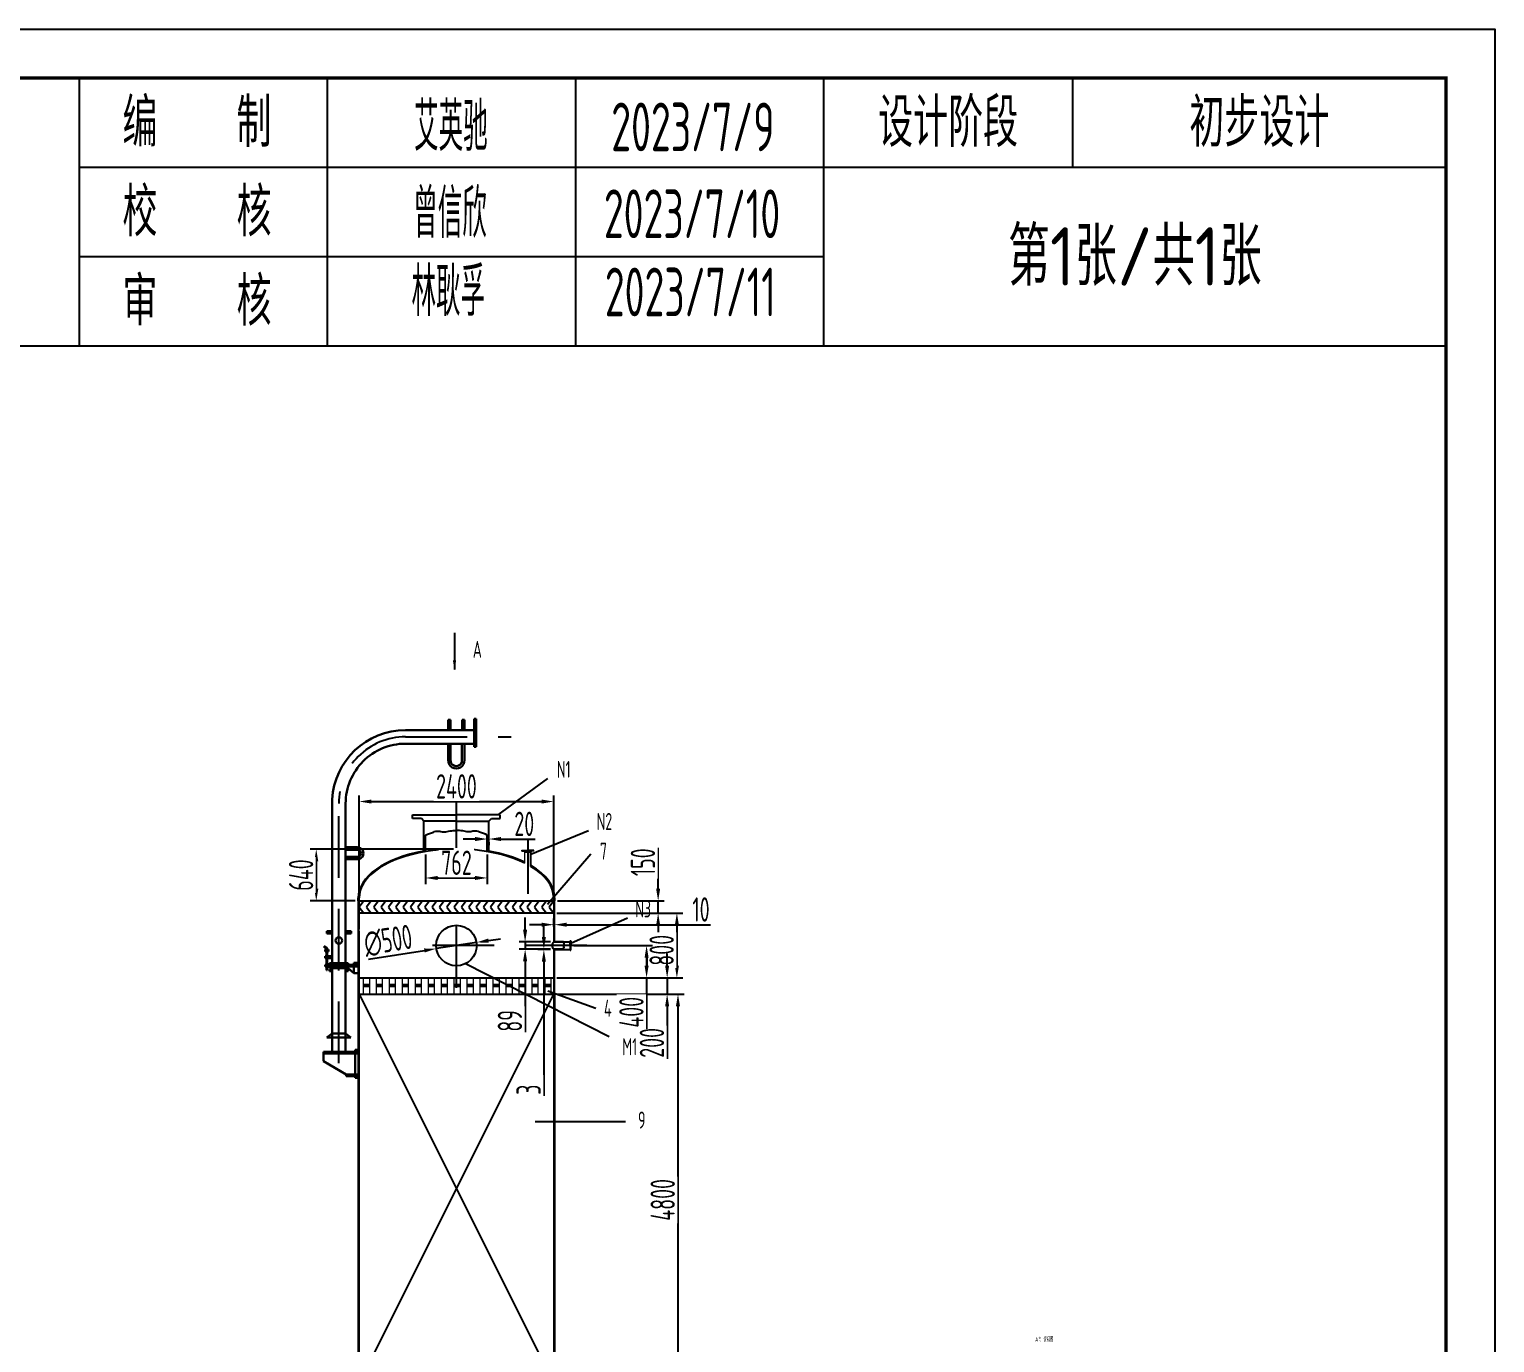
# Model space of a CAD drawing. Header units: millimetres. Extents: x 2438 to 3279, y 1353 to 1947.
# Drawn here: x 2977.3 to 3278.5, y 1676.8 to 1946.8 of the extents above; entities that cross this region are included whole.
import ezdxf

# ---------------------------------------------------------------- set-up
doc = ezdxf.new("R2010")
doc.units = ezdxf.units.MM
doc.linetypes.add('DASHED', pattern=[19.05, 12.7, -6.35])
for name, color, linetype, lineweight in [('02-粗实线', 7, 'Continuous', 18), ('09-文本', 7, 'Continuous', 25), ('1轮廓实线层', 7, 'Continuous', 30), ('5-细实线', 7, 'Continuous', 25), ('中心线', 1, 'DASHED', 25)]:
    doc.layers.add(name, color=color, linetype=linetype, lineweight=lineweight)
for name, color, linetype in [('DLI', 5, 'Continuous'), ('INSTRUCTION', 6, 'Continuous'), ('图框内', 7, 'Continuous'), ('图框外', 7, 'Continuous'), ('文字', 7, 'Continuous')]:
    doc.layers.add(name, color=color, linetype=linetype)
doc.styles.add('5-gbcbig', font='gbenor.shx', dxfattribs={"width": 0.7, "height": 5, "bigfont": 'gbcbig.shx'})
doc.styles.add('7-gbcbig', font='gbenor.shx', dxfattribs={"width": 0.7, "height": 7, "bigfont": 'gbcbig.shx'})
doc.styles.add('HGCAD', font='gbenor.shx', dxfattribs={"width": 0.75, "bigfont": 'gbcbig.shx'})
doc.styles.add('VAc', font='gbenor.shx', dxfattribs={"bigfont": 'gbcbig.shx'})
doc.dimstyles.new('1：60', dxfattribs={"dimtxt": 5, "dimasz": 2.5, "dimexe": 1.25, "dimexo": 0.625, "dimtad": 1, "dimdec": 0, "dimlfac": 60, "dimtxsty": '5-gbcbig', "dimcen": 2.5, "dimclrd": 256, "dimclre": 256, "dimclrt": 256, "dimadec": 0, "dimazin": 0, "dimtfac": 1, "dimtdec": 0, "dimtmove": 0, "dimatfit": 3, "dimfxl": 0, "dimlwd": -1, "dimlwe": -1, "dimarcsym": 0})

# ---------------------------------------------------------------- blocks, each defined once
blk = doc.blocks.new('*D83')
at = {"layer": 'Defpoints', "color": 0, "transparency": 16777216}
for p in [(3071.42, 1780.37), (3071.75, 1780.37), (3071.75, 1780.36)]:
    blk.add_point(p, dxfattribs=at)
at = {"layer": 'DLI', "transparency": 16777216}
for p, q in [((3068.92, 1780.36), (3066.42, 1780.36)), ((3071.42, 1780.36), (3071.75, 1780.36)), ((3071.42, 1779.75), (3071.42, 1779.11)), ((3071.75, 1779.75), (3071.75, 1779.11)), ((3074.25, 1780.36), (3081.28, 1780.36))]:
    blk.add_line(p, q, dxfattribs=at)
for points in [[(3068.92, 1780.78), (3068.92, 1779.94), (3071.42, 1780.36)], [(3074.25, 1780.78), (3074.25, 1779.94), (3071.75, 1780.36)]]:
    blk.add_solid(points, dxfattribs=at)
at = {"layer": 'DLI', "transparency": 16777216, "insert": (3079.02, 1783.48), "char_height": 5, "attachment_point": 5, "style": '5-gbcbig', "bg_fill": 3, "box_fill_scale": 1.1, "bg_fill_color": 256, "bg_fill_true_color": 13158600, "bg_fill_transparency": 0}
blk.add_mtext('20', dxfattribs=at)
blk = doc.blocks.new('*D84')
at = {"layer": 'Defpoints', "color": 0, "transparency": 16777216}
for p in [(3058.72, 1777.78), (3071.42, 1777.78), (3071.42, 1772.36)]:
    blk.add_point(p, dxfattribs=at)
at = {"layer": 'DLI', "transparency": 16777216}
for p, q in [((3058.72, 1777.15), (3058.72, 1771.11)), ((3071.42, 1777.15), (3071.42, 1771.11)), ((3061.22, 1772.36), (3068.92, 1772.36))]:
    blk.add_line(p, q, dxfattribs=at)
for points in [[(3061.22, 1772.78), (3061.22, 1771.94), (3058.72, 1772.36)], [(3068.92, 1772.78), (3068.92, 1771.94), (3071.42, 1772.36)]]:
    blk.add_solid(points, dxfattribs=at)
at = {"layer": 'DLI', "transparency": 16777216, "insert": (3065.07, 1775.49), "char_height": 5, "attachment_point": 5, "style": '5-gbcbig', "bg_fill": 3, "box_fill_scale": 1.1, "bg_fill_color": 256, "bg_fill_true_color": 13158600, "bg_fill_transparency": 0}
blk.add_mtext('762', dxfattribs=at)
blk = doc.blocks.new('*D85')
at = {"layer": 'Defpoints', "color": 0, "transparency": 16777216}
for p in [(3085.23, 1767.63), (3085.23, 1765.13), (3106.54, 1765.13)]:
    blk.add_point(p, dxfattribs=at)
at = {"layer": 'DLI', "transparency": 16777216}
for p, q in [((3106.54, 1770.13), (3106.54, 1778.55)), ((3085.86, 1767.63), (3107.79, 1767.63)), ((3106.54, 1765.13), (3106.54, 1767.63)), ((3085.86, 1765.13), (3107.79, 1765.13)), ((3106.54, 1762.63), (3106.54, 1760.13))]:
    blk.add_line(p, q, dxfattribs=at)
for points in [[(3106.12, 1770.13), (3106.95, 1770.13), (3106.54, 1767.63)], [(3106.12, 1762.63), (3106.95, 1762.63), (3106.54, 1765.13)]]:
    blk.add_solid(points, dxfattribs=at)
at = {"layer": 'DLI', "transparency": 16777216, "insert": (3103.41, 1775.59), "char_height": 5, "attachment_point": 5, "rotation": 90, "style": '5-gbcbig', "bg_fill": 3, "box_fill_scale": 1.1, "bg_fill_color": 256, "bg_fill_true_color": 13158600, "bg_fill_transparency": 0}
blk.add_mtext('150', dxfattribs=at)
blk = doc.blocks.new('*D86')
at = {"layer": 'Defpoints', "color": 0, "transparency": 16777216}
for p in [(3083.04, 1757.67), (3085.07, 1757.72), (3085.07, 1757.67)]:
    blk.add_point(p, dxfattribs=at)
at = {"layer": 'DLI', "transparency": 16777216}
for p, q in [((3083.04, 1760.22), (3083.04, 1762.72)), ((3084.44, 1757.72), (3081.79, 1757.72)), ((3084.44, 1757.67), (3081.79, 1757.67)), ((3083.04, 1757.72), (3083.04, 1757.67)), ((3083.04, 1755.17), (3083.04, 1727.56))]:
    blk.add_line(p, q, dxfattribs=at)
for points in [[(3082.63, 1760.22), (3083.46, 1760.22), (3083.04, 1757.72)], [(3082.63, 1755.17), (3083.46, 1755.17), (3083.04, 1757.67)]]:
    blk.add_solid(points, dxfattribs=at)
at = {"layer": 'DLI', "transparency": 16777216, "insert": (3079.92, 1728.83), "char_height": 5, "attachment_point": 5, "rotation": 90, "style": '5-gbcbig', "bg_fill": 3, "box_fill_scale": 1.1, "bg_fill_color": 256, "bg_fill_true_color": 13158600, "bg_fill_transparency": 0}
blk.add_mtext('3', dxfattribs=at)
blk = doc.blocks.new('*D87')
at = {"layer": 'Defpoints', "color": 0, "transparency": 16777216}
for p in [(3079.19, 1757.72), (3085.07, 1759.2), (3085.07, 1757.72)]:
    blk.add_point(p, dxfattribs=at)
at = {"layer": 'DLI', "transparency": 16777216}
for p, q in [((3079.19, 1761.7), (3079.19, 1764.2)), ((3084.44, 1759.2), (3077.94, 1759.2)), ((3084.44, 1757.72), (3077.94, 1757.72)), ((3079.19, 1759.2), (3079.19, 1757.72)), ((3079.19, 1755.22), (3079.19, 1740.65))]:
    blk.add_line(p, q, dxfattribs=at)
for points in [[(3078.77, 1761.7), (3079.61, 1761.7), (3079.19, 1759.2)], [(3078.77, 1755.22), (3079.61, 1755.22), (3079.19, 1757.72)]]:
    blk.add_solid(points, dxfattribs=at)
at = {"layer": 'DLI', "transparency": 16777216, "insert": (3076.07, 1742.98), "char_height": 5, "attachment_point": 5, "rotation": 90, "style": '5-gbcbig', "bg_fill": 3, "box_fill_scale": 1.1, "bg_fill_color": 256, "bg_fill_true_color": 13158600, "bg_fill_transparency": 0}
blk.add_mtext('89', dxfattribs=at)
blk = doc.blocks.new('*D88')
at = {"layer": 'Defpoints', "color": 0, "transparency": 16777216}
for p in [(3085.07, 1788.07), (3045.07, 1767.63), (3085.07, 1767.63)]:
    blk.add_point(p, dxfattribs=at)
at = {"layer": 'DLI', "transparency": 16777216}
for p, q in [((3045.07, 1768.25), (3045.07, 1789.32)), ((3047.57, 1788.07), (3082.57, 1788.07)), ((3085.07, 1768.25), (3085.07, 1789.32))]:
    blk.add_line(p, q, dxfattribs=at)
for points in [[(3047.57, 1788.48), (3047.57, 1787.65), (3045.07, 1788.07)], [(3082.57, 1788.48), (3082.57, 1787.65), (3085.07, 1788.07)]]:
    blk.add_solid(points, dxfattribs=at)
at = {"layer": 'DLI', "transparency": 16777216, "insert": (3065.07, 1791.19), "char_height": 5, "attachment_point": 5, "style": '5-gbcbig', "bg_fill": 3, "box_fill_scale": 1.1, "bg_fill_color": 256, "bg_fill_true_color": 13158600, "bg_fill_transparency": 0}
blk.add_mtext('2400', dxfattribs=at)
blk = doc.blocks.new('*D89')
at = {"layer": 'Defpoints', "color": 0, "transparency": 16777216}
for p in [(3085.23, 1762.75), (3085.07, 1761.75), (3085.23, 1761.75)]:
    blk.add_point(p, dxfattribs=at)
at = {"layer": 'DLI', "transparency": 16777216}
for p, q in [((3082.57, 1762.75), (3080.07, 1762.75)), ((3085.07, 1762.37), (3085.07, 1764)), ((3085.07, 1762.75), (3085.23, 1762.75)), ((3085.23, 1762.37), (3085.23, 1764)), ((3087.73, 1762.75), (3117.29, 1762.75))]:
    blk.add_line(p, q, dxfattribs=at)
for points in [[(3082.57, 1763.17), (3082.57, 1762.34), (3085.07, 1762.75)], [(3087.73, 1763.17), (3087.73, 1762.34), (3085.23, 1762.75)]]:
    blk.add_solid(points, dxfattribs=at)
at = {"layer": 'DLI', "transparency": 16777216, "insert": (3115.35, 1765.88), "char_height": 5, "attachment_point": 5, "style": '5-gbcbig', "bg_fill": 3, "box_fill_scale": 1.1, "bg_fill_color": 256, "bg_fill_true_color": 13158600, "bg_fill_transparency": 0}
blk.add_mtext('10', dxfattribs=at)
blk = doc.blocks.new('*D90')
at = {"layer": 'Defpoints', "color": 0, "transparency": 16777216}
for p in [(3065.07, 1778.29), (3036.25, 1767.63), (3044.9, 1767.63)]:
    blk.add_point(p, dxfattribs=at)
at = {"layer": 'DLI', "transparency": 16777216}
for p, q in [((3064.44, 1778.29), (3035, 1778.29)), ((3036.25, 1775.79), (3036.25, 1770.13)), ((3044.27, 1767.63), (3035, 1767.63))]:
    blk.add_line(p, q, dxfattribs=at)
for points in [[(3035.84, 1775.79), (3036.67, 1775.79), (3036.25, 1778.29)], [(3035.84, 1770.13), (3036.67, 1770.13), (3036.25, 1767.63)]]:
    blk.add_solid(points, dxfattribs=at)
at = {"layer": 'DLI', "transparency": 16777216, "insert": (3033.13, 1772.96), "char_height": 5, "attachment_point": 5, "rotation": 90, "style": '5-gbcbig', "bg_fill": 3, "box_fill_scale": 1.1, "bg_fill_color": 256, "bg_fill_true_color": 13158600, "bg_fill_transparency": 0}
blk.add_mtext('640', dxfattribs=at)
blk = doc.blocks.new('*D91')
at = {"layer": 'Defpoints', "color": 0, "transparency": 16777216}
for p in [(3085.07, 1765.13), (3085.07, 1751.8), (3110.39, 1751.8)]:
    blk.add_point(p, dxfattribs=at)
at = {"layer": 'DLI', "transparency": 16777216}
for p, q in [((3085.69, 1765.13), (3111.64, 1765.13)), ((3110.39, 1762.63), (3110.39, 1754.3)), ((3085.69, 1751.8), (3111.64, 1751.8))]:
    blk.add_line(p, q, dxfattribs=at)
for points in [[(3109.97, 1762.63), (3110.81, 1762.63), (3110.39, 1765.13)], [(3109.97, 1754.3), (3110.81, 1754.3), (3110.39, 1751.8)]]:
    blk.add_solid(points, dxfattribs=at)
at = {"layer": 'DLI', "transparency": 16777216, "insert": (3107.26, 1757.49), "char_height": 5, "attachment_point": 5, "rotation": 90, "style": '5-gbcbig', "bg_fill": 3, "box_fill_scale": 1.1, "bg_fill_color": 256, "bg_fill_true_color": 13158600, "bg_fill_transparency": 0}
blk.add_mtext('800', dxfattribs=at)
blk = doc.blocks.new('*D92')
at = {"layer": 'Defpoints', "color": 0, "transparency": 16777216}
for p in [(3085.07, 1751.8), (3085.07, 1748.46), (3108.39, 1748.46)]:
    blk.add_point(p, dxfattribs=at)
at = {"layer": 'DLI', "transparency": 16777216}
for p, q in [((3108.39, 1754.3), (3108.39, 1756.8)), ((3085.69, 1751.8), (3109.64, 1751.8)), ((3108.39, 1751.8), (3108.39, 1748.46)), ((3085.69, 1748.46), (3109.64, 1748.46)), ((3108.39, 1745.96), (3108.39, 1735.17))]:
    blk.add_line(p, q, dxfattribs=at)
for points in [[(3107.97, 1754.3), (3108.8, 1754.3), (3108.39, 1751.8)], [(3107.97, 1745.96), (3108.8, 1745.96), (3108.39, 1748.46)]]:
    blk.add_solid(points, dxfattribs=at)
at = {"layer": 'DLI', "transparency": 16777216, "insert": (3105.26, 1738.46), "char_height": 5, "attachment_point": 5, "rotation": 90, "style": '5-gbcbig', "bg_fill": 3, "box_fill_scale": 1.1, "bg_fill_color": 256, "bg_fill_true_color": 13158600, "bg_fill_transparency": 0}
blk.add_mtext('200', dxfattribs=at)
blk = doc.blocks.new('*D93')
at = {"layer": 'Defpoints', "color": 0, "transparency": 16777216}
for p in [(3085.07, 1748.46), (3085.07, 1668.46), (3110.61, 1668.46)]:
    blk.add_point(p, dxfattribs=at)
at = {"layer": 'DLI', "transparency": 16777216}
for p, q in [((3085.69, 1748.46), (3111.86, 1748.46)), ((3110.61, 1745.96), (3110.61, 1670.96)), ((3085.69, 1668.46), (3111.86, 1668.46))]:
    blk.add_line(p, q, dxfattribs=at)
for points in [[(3110.19, 1745.96), (3111.03, 1745.96), (3110.61, 1748.46)], [(3110.19, 1670.96), (3111.03, 1670.96), (3110.61, 1668.46)]]:
    blk.add_solid(points, dxfattribs=at)
at = {"layer": 'DLI', "transparency": 16777216, "insert": (3107.48, 1706.18), "char_height": 5, "attachment_point": 5, "rotation": 90, "style": '5-gbcbig', "bg_fill": 3, "box_fill_scale": 1.1, "bg_fill_color": 256, "bg_fill_true_color": 13158600, "bg_fill_transparency": 0}
blk.add_mtext('4800', dxfattribs=at)
blk = doc.blocks.new('*D106')
at = {"layer": 'Defpoints', "color": 0, "transparency": 16777216}
for p in [(3088.57, 1758.46), (3085.07, 1751.8), (3104.16, 1751.8)]:
    blk.add_point(p, dxfattribs=at)
at = {"layer": 'DLI', "transparency": 16777216}
for p, q in [((3089.19, 1758.46), (3105.41, 1758.46)), ((3104.16, 1755.96), (3104.16, 1754.3)), ((3085.69, 1751.8), (3105.41, 1751.8)), ((3104.16, 1751.8), (3104.16, 1741.35))]:
    blk.add_line(p, q, dxfattribs=at)
for points in [[(3103.75, 1755.96), (3104.58, 1755.96), (3104.16, 1758.46)], [(3103.75, 1754.3), (3104.58, 1754.3), (3104.16, 1751.8)]]:
    blk.add_solid(points, dxfattribs=at)
at = {"layer": 'DLI', "transparency": 16777216, "insert": (3101.04, 1744.75), "char_height": 5, "attachment_point": 5, "rotation": 90, "style": '5-gbcbig', "bg_fill": 3, "box_fill_scale": 1.1, "bg_fill_color": 256, "bg_fill_true_color": 13158600, "bg_fill_transparency": 0}
blk.add_mtext('400', dxfattribs=at)
blk = doc.blocks.new('*D109')
at = {"layer": 'Defpoints', "color": 0, "transparency": 16777216}
for p in [(3060.95, 1757.83), (3069.18, 1759.1)]:
    blk.add_point(p, dxfattribs=at)
at = {"layer": 'DLI', "transparency": 16777216}
for p, q in [((3071.65, 1759.48), (3074.12, 1759.86)), ((3046.99, 1755.67), (3058.48, 1757.45)), ((3069.18, 1759.1), (3060.95, 1757.83))]:
    blk.add_line(p, q, dxfattribs=at)
for points in [[(3071.59, 1759.89), (3071.72, 1759.07), (3069.18, 1759.1)], [(3058.41, 1757.86), (3058.54, 1757.03), (3060.95, 1757.83)]]:
    blk.add_solid(points, dxfattribs=at)
at = {"layer": 'DLI', "transparency": 16777216, "insert": (3051.02, 1759.46), "char_height": 5, "attachment_point": 5, "rotation": 8.7708, "style": '5-gbcbig', "bg_fill": 3, "box_fill_scale": 1.1, "bg_fill_color": 256, "bg_fill_true_color": 13158600, "bg_fill_transparency": 0}
blk.add_mtext('∅500', dxfattribs=at)

msp = doc.modelspace()

# ---------------------------------------------------------------- linework, layer by layer
for p, q in [((3056.041, 1784.557), (3056.041, 1785.303)), ((3056.041, 1785.303), (3065.065, 1785.303)), ((3057.882, 1784.557), (3056.041, 1784.557)), ((3058.382, 1784.057), (3057.882, 1784.557)), ((3058.382, 1777.72), (3058.382, 1784.057)), ((3058.715, 1784.057), (3058.382, 1784.057)), ((3065.065, 1784.057), (3058.715, 1784.057)), ((3074.089, 1785.303), (3065.065, 1785.303)), ((3065.065, 1784.057), (3071.415, 1784.057)), ((3071.415, 1784.057), (3071.749, 1784.057)), ((3071.749, 1784.057), (3072.249, 1784.557)), ((3071.749, 1777.72), (3071.749, 1784.057)), ((3072.249, 1784.557), (3074.089, 1784.557)), ((3074.089, 1784.557), (3074.089, 1785.303)), ((3058.715, 1777.777), (3058.715, 1781.167)), ((3071.415, 1777.777), (3071.415, 1781.167)), ((3071.749, 1777.72), (3071.749, 1781.053)), ((3080.391, 1774.72), (3080.391, 1778.053)), ((3044.899, 1767.628), (3044.899, 1768.295)), ((3045.065, 1767.628), (3044.899, 1767.628)), ((3044.899, 1767.628), (3044.899, 1765.128)), ((3045.052, 1663.463), (3045.065, 1767.628)), ((3045.065, 1767.628), (3045.065, 1768.295)), ((3045.065, 1767.628), (3085.065, 1767.628)), ((3046.065, 1767.628), (3045.103, 1766.378)), ((3045.103, 1766.378), (3046.065, 1765.128)), ((3047.565, 1767.628), (3046.603, 1766.378)), ((3046.603, 1766.378), (3047.565, 1765.128)), ((3049.065, 1767.628), (3048.103, 1766.378)), ((3048.103, 1766.378), (3049.065, 1765.128)), ((3050.565, 1767.628), (3049.603, 1766.378)), ((3049.603, 1766.378), (3050.565, 1765.128)), ((3052.065, 1767.628), (3051.103, 1766.378)), ((3051.103, 1766.378), (3052.065, 1765.128)), ((3053.565, 1767.628), (3052.603, 1766.378)), ((3052.603, 1766.378), (3053.565, 1765.128)), ((3055.065, 1767.628), (3054.103, 1766.378)), ((3054.103, 1766.378), (3055.065, 1765.128)), ((3056.565, 1767.628), (3055.603, 1766.378)), ((3056.565, 1767.628), (3055.603, 1766.378)), ((3055.603, 1766.378), (3056.565, 1765.128)), ((3055.603, 1766.378), (3056.565, 1765.128)), ((3058.065, 1767.628), (3057.103, 1766.378)), ((3057.103, 1766.378), (3058.065, 1765.128)), ((3059.565, 1767.628), (3058.603, 1766.378)), ((3058.603, 1766.378), (3059.565, 1765.128)), ((3061.065, 1767.628), (3060.103, 1766.378)), ((3060.103, 1766.378), (3061.065, 1765.128)), ((3062.565, 1767.628), (3061.603, 1766.378)), ((3061.603, 1766.378), (3062.565, 1765.128)), ((3064.065, 1767.628), (3063.103, 1766.378)), ((3063.103, 1766.378), (3064.065, 1765.128)), ((3065.565, 1767.628), (3064.603, 1766.378)), ((3064.603, 1766.378), (3065.565, 1765.128)), ((3067.065, 1767.628), (3066.103, 1766.378)), ((3066.103, 1766.378), (3067.065, 1765.128)), ((3068.565, 1767.628), (3067.603, 1766.378)), ((3067.603, 1766.378), (3068.565, 1765.128)), ((3070.065, 1767.628), (3069.103, 1766.378)), ((3069.103, 1766.378), (3070.065, 1765.128)), ((3071.565, 1767.628), (3070.603, 1766.378)), ((3070.603, 1766.378), (3071.565, 1765.128)), ((3073.065, 1767.628), (3072.103, 1766.378)), ((3072.103, 1766.378), (3073.065, 1765.128)), ((3074.565, 1767.628), (3073.603, 1766.378)), ((3073.603, 1766.378), (3074.565, 1765.128)), ((3076.065, 1767.628), (3075.103, 1766.378)), ((3075.103, 1766.378), (3076.065, 1765.128)), ((3077.565, 1767.628), (3076.603, 1766.378)), ((3076.603, 1766.378), (3077.565, 1765.128)), ((3079.065, 1767.628), (3078.103, 1766.378)), ((3078.103, 1766.378), (3079.065, 1765.128)), ((3080.565, 1767.628), (3079.603, 1766.378)), ((3079.603, 1766.378), (3080.565, 1765.128)), ((3082.065, 1767.628), (3081.103, 1766.378)), ((3081.103, 1766.378), (3082.065, 1765.128)), ((3083.565, 1767.628), (3082.603, 1766.378)), ((3082.603, 1766.378), (3083.565, 1765.128)), ((3085.065, 1767.628), (3084.103, 1766.378)), ((3084.103, 1766.378), (3085.065, 1765.128)), ((3085.065, 1768.295), (3085.065, 1767.628)), ((3085.232, 1767.628), (3085.065, 1767.628)), ((3085.065, 1767.628), (3085.065, 1759.204)), ((3085.232, 1768.295), (3085.232, 1767.628)), ((3085.232, 1759.254), (3085.232, 1767.628)), ((3044.899, 1765.128), (3044.899, 1748.463)), ((3085.065, 1765.128), (3045.065, 1765.128)), ((3088.458, 1759.204), (3088.458, 1759.444)), ((3088.458, 1759.444), (3088.565, 1759.444)), ((3088.565, 1759.444), (3088.565, 1758.462)), ((3085.065, 1759.254), (3088.458, 1759.254)), ((3087.058, 1759.204), (3085.065, 1759.204)), ((3085.065, 1757.721), (3085.065, 1663.457)), ((3087.027, 1757.721), (3085.065, 1757.721)), ((3085.065, 1757.671), (3088.458, 1757.671)), ((3085.232, 1748.463), (3085.232, 1757.671)), ((3088.458, 1759.254), (3088.458, 1759.204)), ((3088.458, 1758.462), (3088.458, 1759.204)), ((3088.458, 1758.462), (3088.458, 1757.721)), ((3088.458, 1757.671), (3088.458, 1757.721)), ((3088.458, 1757.721), (3088.458, 1757.481)), ((3088.458, 1757.481), (3088.565, 1757.481)), ((3088.565, 1757.481), (3088.565, 1758.462)), ((3045.065, 1751.797), (3055.232, 1751.797)), ((3053.065, 1751.797), (3063.232, 1751.797)), ((3061.065, 1751.797), (3071.232, 1751.797)), ((3069.066, 1751.797), (3079.232, 1751.797)), ((3077.066, 1751.797), (3085.065, 1751.797)), ((3044.899, 1748.463), (3044.899, 1663.463)), ((3045.065, 1748.463), (3085.065, 1748.463)), ((3045.065, 1748.463), (3055.399, 1748.463)), ((3045.065, 1748.463), (3085.065, 1668.463)), ((3045.065, 1668.463), (3085.065, 1748.463)), ((3085.232, 1748.463), (3085.232, 1663.457))]:
    msp.add_line(p, q)
msp.add_circle((3065.065, 1758.462), 4.167)
msp.add_arc((3085.68, 1758.462), 0.963, 129.63388, 230.36612)
for major_axis, ratio, start_param, end_param in [((-20.167, 0), 0.5041281, 5.0501851, 6.2831853), ((-20, 0), 0.5, 3.9317114, 6.2831853), ((-20.167, 0), 0.5041281, 3.9398573, 4.3745929), ((-20.167, 0), 0.5041281, 3.1415927, 3.8491766), ((-20, 0), 0.5, 3.1415927, 3.8393874)]:
    msp.add_ellipse((3065.065, 1768.295), major_axis=major_axis, ratio=ratio, start_param=start_param, end_param=end_param)
for points in [[(3058.715, 1781.167), (3060.323, 1781.798), (3061.419, 1782.002), (3062.366, 1781.816), (3063.462, 1781.983), (3064.725, 1782.095), (3065.065, 1782.076)], [(3071.415, 1781.167), (3069.808, 1781.798), (3068.712, 1782.002), (3067.765, 1781.816), (3066.669, 1781.983), (3065.406, 1782.095), (3065.065, 1782.076)], [(3087.046, 1759.254), (3087.106, 1759.001), (3087.139, 1758.703), (3087.079, 1758.447), (3087.087, 1758.256), (3087.117, 1758.019), (3087.005, 1757.781), (3087.041, 1757.671), (3087.041, 1757.661)]]:
    msp.add_spline(points, degree=3)
at = {"layer": '02-粗实线'}
for p, q in [((3078.532, 1777.853), (3078.532, 1778.053)), ((3078.532, 1778.053), (3079.766, 1778.053)), ((3078.532, 1777.853), (3079.766, 1777.853)), ((3078.63, 1778.053), (3078.63, 1777.853)), ((3078.83, 1777.853), (3078.83, 1778.053)), ((3079.03, 1777.853), (3079.141, 1777.653)), ((3079.141, 1777.653), (3080.391, 1777.653)), ((3079.141, 1775.399), (3079.141, 1777.653)), ((3080.999, 1778.053), (3079.766, 1778.053)), ((3080.999, 1777.853), (3079.766, 1777.853)), ((3080.501, 1777.853), (3080.391, 1777.653)), ((3080.391, 1774.72), (3080.391, 1777.653)), ((3080.701, 1777.853), (3080.701, 1778.053)), ((3080.901, 1778.053), (3080.901, 1777.853)), ((3080.999, 1777.853), (3080.999, 1778.053)), ((3045.899, 1751.797), (3045.899, 1748.463)), ((3047.232, 1748.463), (3047.232, 1751.797)), ((3048.565, 1751.797), (3048.565, 1748.463)), ((3049.899, 1748.463), (3049.899, 1751.797)), ((3051.232, 1751.797), (3051.232, 1748.463)), ((3052.565, 1748.463), (3052.565, 1751.797)), ((3053.899, 1751.797), (3053.899, 1748.463)), ((3055.232, 1748.463), (3055.232, 1751.797)), ((3055.232, 1748.463), (3055.232, 1751.797)), ((3056.565, 1751.797), (3056.565, 1748.463)), ((3057.899, 1748.463), (3057.899, 1751.797)), ((3059.232, 1751.797), (3059.232, 1748.463)), ((3060.565, 1748.463), (3060.565, 1751.797)), ((3061.899, 1751.797), (3061.899, 1748.463)), ((3063.232, 1748.463), (3063.232, 1751.797)), ((3063.232, 1748.463), (3063.232, 1751.797)), ((3064.565, 1751.797), (3064.565, 1748.463)), ((3065.899, 1748.463), (3065.899, 1751.797)), ((3067.232, 1751.797), (3067.232, 1748.463)), ((3068.565, 1748.463), (3068.565, 1751.797)), ((3069.899, 1751.797), (3069.899, 1748.463)), ((3071.232, 1748.463), (3071.232, 1751.797)), ((3071.232, 1748.463), (3071.232, 1751.797)), ((3072.566, 1751.797), (3072.566, 1748.463)), ((3073.899, 1748.463), (3073.899, 1751.797)), ((3075.232, 1751.797), (3075.232, 1748.463)), ((3076.566, 1748.463), (3076.566, 1751.797)), ((3077.899, 1751.797), (3077.899, 1748.463)), ((3079.232, 1748.463), (3079.232, 1751.797)), ((3079.232, 1748.463), (3079.232, 1751.797)), ((3080.566, 1751.797), (3080.566, 1748.463)), ((3081.899, 1748.463), (3081.899, 1751.797)), ((3083.232, 1751.797), (3083.232, 1748.463)), ((3084.566, 1748.463), (3084.566, 1751.797))]:
    msp.add_line(p, q, dxfattribs=at)
at = {"layer": '1轮廓实线层'}
for p, q in [((3063.359, 1802.754), (3063.359, 1804.842)), ((3063.359, 1804.842), (3063.359, 1804.842)), ((3063.359, 1804.842), (3063.858, 1804.842)), ((3063.858, 1802.754), (3063.858, 1804.842)), ((3066.226, 1802.754), (3066.226, 1804.842)), ((3066.724, 1804.842), (3066.226, 1804.842)), ((3066.724, 1802.754), (3066.724, 1804.842)), ((3066.724, 1804.842), (3066.724, 1804.842)), ((3068.737, 1803.419), (3068.737, 1805.079)), ((3068.737, 1805.079), (3069.116, 1805.079)), ((3069.116, 1805.079), (3069.116, 1799.296)), ((3054.592, 1802.754), (3068.737, 1802.754)), ((3068.737, 1803.419), (3068.737, 1799.296)), ((3054.592, 1799.961), (3068.737, 1799.961)), ((3063.375, 1799.961), (3063.375, 1796.573)), ((3063.874, 1799.961), (3063.874, 1796.573)), ((3066.209, 1799.961), (3066.209, 1796.573)), ((3066.708, 1799.961), (3066.708, 1796.573)), ((3068.737, 1799.296), (3069.116, 1799.296)), ((3039.502, 1761.304), (3039.521, 1788.487)), ((3042.295, 1761.304), (3042.291, 1787.663)), ((3042.291, 1778.66), (3044.694, 1778.66)), ((3042.291, 1778.162), (3044.694, 1778.162)), ((3042.291, 1776.697), (3044.694, 1776.697)), ((3042.291, 1776.198), (3044.694, 1776.198)), ((3039.503, 1761.412), (3038.397, 1761.412)), ((3038.397, 1761.412), (3038.397, 1760.909)), ((3039.503, 1760.909), (3038.397, 1760.909)), ((3039.502, 1761.304), (3039.502, 1736.605)), ((3042.295, 1761.412), (3043.401, 1761.412)), ((3042.295, 1761.304), (3042.295, 1736.605)), ((3042.295, 1760.909), (3043.401, 1760.909)), ((3043.401, 1761.412), (3043.401, 1760.909)), ((3037.955, 1758.238), (3037.893, 1758.238)), ((3037.893, 1758.238), (3037.893, 1758.072)), ((3037.955, 1758.072), (3037.893, 1758.072)), ((3038.087, 1757.674), (3038.086, 1757.259)), ((3038.778, 1757.256), (3038.086, 1757.259)), ((3038.778, 1757.672), (3038.087, 1757.674)), ((3038.349, 1757.258), (3038.353, 1757.673)), ((3038.349, 1757.258), (3038.349, 1756.26)), ((3038.515, 1757.257), (3038.519, 1757.673)), ((3038.515, 1757.258), (3038.515, 1756.26)), ((3038.66, 1757.254), (3038.665, 1757.67)), ((3038.778, 1757.672), (3038.778, 1757.256)), ((3038.083, 1755.85), (3038.083, 1756.261)), ((3039.502, 1756.257), (3038.083, 1756.261)), ((3039.502, 1755.841), (3038.083, 1755.85)), ((3044.899, 1754.511), (3038.083, 1754.511)), ((3038.083, 1754.511), (3038.083, 1754.179)), ((3044.899, 1754.179), (3038.083, 1754.179)), ((3038.349, 1755.849), (3038.349, 1754.511)), ((3038.349, 1754.179), (3038.349, 1753.421)), ((3038.349, 1753.421), (3038.515, 1753.421)), ((3038.515, 1755.848), (3038.515, 1754.511)), ((3038.515, 1754.179), (3038.515, 1753.421)), ((3042.808, 1754.844), (3038.989, 1754.844)), ((3038.989, 1754.844), (3038.989, 1754.511)), ((3038.989, 1754.179), (3038.989, 1753.846)), ((3042.808, 1753.846), (3038.989, 1753.846)), ((3039.502, 1753.514), (3038.989, 1753.514)), ((3038.989, 1753.514), (3038.989, 1753.182)), ((3042.808, 1753.514), (3042.295, 1753.514)), ((3042.808, 1754.844), (3042.808, 1754.511)), ((3042.808, 1754.179), (3042.808, 1753.846)), ((3042.808, 1753.846), (3043.988, 1752.799)), ((3042.808, 1753.514), (3042.808, 1753.182)), ((3044.899, 1754.88), (3043.989, 1754.88)), ((3043.989, 1754.88), (3043.989, 1752.799)), ((3039.502, 1753.182), (3038.989, 1753.182)), ((3042.808, 1753.182), (3042.295, 1753.182)), ((3043.988, 1752.799), (3044.899, 1752.8)), ((3039.502, 1740.362), (3038.423, 1739.585)), ((3038.423, 1739.585), (3040.899, 1739.575)), ((3040.899, 1740.362), (3039.502, 1740.362)), ((3040.899, 1740.362), (3042.295, 1740.362)), ((3043.375, 1739.585), (3040.899, 1739.575)), ((3042.295, 1740.362), (3043.375, 1739.585)), ((3044.899, 1736.605), (3037.721, 1736.605)), ((3037.721, 1736.605), (3037.721, 1734.695)), ((3044.899, 1736.273), (3037.721, 1736.273)), ((3044.899, 1736.993), (3044.259, 1736.993)), ((3044.259, 1736.993), (3044.273, 1731.237)), ((3042.395, 1731.955), (3037.721, 1734.695)), ((3044.899, 1731.955), (3042.395, 1731.955)), ((3042.395, 1731.623), (3042.395, 1731.955)), ((3044.899, 1731.623), (3042.395, 1731.623)), ((3042.395, 1731.623), (3042.395, 1731.623)), ((3044.899, 1731.237), (3044.273, 1731.237))]:
    msp.add_line(p, q, dxfattribs=at)
msp.add_circle((3040.899, 1759.498), 0.665, dxfattribs=at)
for centre, radius, start, end in [((3054.592, 1787.66), 15.094, 90, 176.85794), ((3054.592, 1787.66), 12.301, 90, 180.01321), ((3065.042, 1796.52), 1.667, 177.42912, 2.57088), ((3065.042, 1796.52), 1.169, 177.42912, 2.57088), ((3044.736, 1777.429), 1.232, 267.50116, 92.49884), ((3044.736, 1777.429), 0.734, 266.76123, 93.23877), ((3037.955, 1757.674), 0.564, 358.81973, 90), ((3037.955, 1757.674), 0.398, 358.81973, 90)]:
    msp.add_arc(centre, radius, start, end, dxfattribs=at)
at = {"layer": '5-细实线'}
for p, q in [((3045.899, 1750.463), (3047.232, 1750.463)), ((3048.565, 1750.463), (3049.899, 1750.463)), ((3051.232, 1750.463), (3052.565, 1750.463)), ((3053.899, 1750.463), (3055.232, 1750.463)), ((3056.565, 1750.463), (3057.899, 1750.463)), ((3059.232, 1750.463), (3060.565, 1750.463)), ((3061.899, 1750.463), (3063.232, 1750.463)), ((3064.565, 1750.463), (3065.899, 1750.463)), ((3067.232, 1750.463), (3068.565, 1750.463)), ((3069.899, 1750.463), (3071.232, 1750.463)), ((3072.566, 1750.463), (3073.899, 1750.463)), ((3075.232, 1750.463), (3076.566, 1750.463)), ((3077.899, 1750.463), (3079.232, 1750.463)), ((3080.566, 1750.463), (3081.899, 1750.463)), ((3083.232, 1750.463), (3084.566, 1750.463)), ((3047.232, 1750.063), (3045.899, 1750.063)), ((3049.899, 1750.063), (3048.565, 1750.063)), ((3052.565, 1750.063), (3051.232, 1750.063)), ((3055.232, 1750.063), (3053.899, 1750.063)), ((3057.899, 1750.063), (3056.565, 1750.063)), ((3060.565, 1750.063), (3059.232, 1750.063)), ((3063.232, 1750.063), (3061.899, 1750.063)), ((3065.899, 1750.063), (3064.565, 1750.063)), ((3068.565, 1750.063), (3067.232, 1750.063)), ((3071.232, 1750.063), (3069.899, 1750.063)), ((3073.899, 1750.063), (3072.566, 1750.063)), ((3076.566, 1750.063), (3075.232, 1750.063)), ((3079.232, 1750.063), (3077.899, 1750.063)), ((3081.899, 1750.063), (3080.566, 1750.063)), ((3084.566, 1750.063), (3083.232, 1750.063))]:
    msp.add_line(p, q, dxfattribs=at)
at = {"layer": 'INSTRUCTION'}
msp.add_line((3064.674, 1822.721), (3064.674, 1815.188), dxfattribs=at)
msp.add_lwpolyline([(3064.674, 1815.07, 0, 0.674, 0), (3064.674, 1817.093, 0.674, 0.674, 0)], format="xyseb", dxfattribs=at)
at = {"layer": '中心线'}
for p, q in [((3054.592, 1801.358), (3076.343, 1801.358)), ((3065.065, 1775.568), (3065.065, 1792.674)), ((3040.904, 1734.275), (3040.895, 1787.644)), ((3079.766, 1780.969), (3079.766, 1769.082)), ((3065.065, 1749.791), (3065.065, 1766.896)), ((3091.89, 1758.462), (3055.615, 1758.462))]:
    msp.add_line(p, q, dxfattribs=at)
msp.add_arc((3054.592, 1787.66), 13.698, 90, 180.06639, dxfattribs=at)
at = {"layer": '图框内'}
for p, q in [((2987.509, 1936.822), (2987.509, 1881.729)), ((3038.522, 1936.822), (3038.522, 1881.729)), ((3089.534, 1936.822), (3089.534, 1881.729)), ((3140.547, 1936.822), (3140.547, 1881.729)), ((3191.758, 1936.822), (3191.758, 1918.458)), ((2987.509, 1918.458), (3268.52, 1918.458)), ((2987.509, 1900.093), (3140.547, 1900.093)), ((2462.52, 1881.729), (3268.52, 1881.729))]:
    msp.add_line(p, q, dxfattribs=at)
at = {"layer": '图框内', "const_width": 0.7}
msp.add_lwpolyline([(3268.52, 1936.822), (3268.52, 1362.822), (2462.52, 1362.822), (2462.52, 1936.822)], close=True, dxfattribs=at)
at = {"layer": '图框外'}
msp.add_lwpolyline([(2437.521, 1946.822), (3278.521, 1946.822), (3278.521, 1352.822), (2437.521, 1352.822)], close=True, dxfattribs=at)

# ---------------------------------------------------------------- texts
at = {"attachment_point": 5, "style": 'VAc'}
for s, width, insert, char_height in [('设计阶段', 51.2107, (3166.152, 1927.64), 10), ('初步设计', 76.76267, (3230.139, 1927.64), 10), ('第1张/共1张', 127.97337, (3204.534, 1900.093), 12)]:
    msp.add_mtext_dynamic_manual_height_columns(s, width=width, gutter_width=12.5, heights=[0], dxfattribs=dict(at, insert=insert, char_height=char_height))
at = {"layer": '09-文本', "char_height": 10, "attachment_point": 5, "style": '5-gbcbig'}
for s, insert in [('艾英驰', (3063.928, 1926.819)), ('2023/7/9', (3113.685, 1926.755)), ('曾信欣', (3063.75, 1908.968)), ('2023/7/10', (3113.508, 1908.904)), ('林耿孚', (3063.395, 1892.889)), ('2023/7/11', (3113.153, 1892.825))]:
    msp.add_mtext_dynamic_manual_height_columns(s, width=40, gutter_width=50, heights=[0], dxfattribs=dict(at, insert=insert))
at = {"layer": '5-细实线', "insert": (3185.906, 1677.475), "char_height": 0.875, "width": 17.21007, "attachment_point": 5, "style": 'HGCAD'}
msp.add_mtext('A向 俯视图', dxfattribs=at)
at = {"layer": 'INSTRUCTION', "insert": (3069.365, 1819.349), "char_height": 3.5, "width": 34.42013, "attachment_point": 5, "style": '7-gbcbig'}
msp.add_mtext('A', dxfattribs=at)
at = {"layer": '文字', "char_height": 10, "attachment_point": 5, "style": 'VAc'}
for s, insert in [('编   制', (3011.737, 1927.64)), ('校   核', (3011.737, 1909.275)), ('审   核', (3011.737, 1890.911))]:
    msp.add_mtext_dynamic_manual_height_columns(s, width=51.01266, gutter_width=12.5, heights=[0], dxfattribs=dict(at, insert=insert))

# ---------------------------------------------------------------- next in the draw order: dimensions: what is measured, and where the dimension line sits
at = {"layer": 'DLI'}
dim = msp.add_linear_dim(base=(3071.749, 1780.359), p1=(3071.415, 1780.374), p2=(3071.749, 1780.374), dimstyle='1：60', dxfattribs=at)
dim.commit()
dim.dimension.update_dxf_attribs({"geometry": '*D83', "text_midpoint": (3079.016, 1783.484)})
dim = msp.add_linear_dim(base=(3106.536, 1765.128), p1=(3085.232, 1767.628), p2=(3085.232, 1765.128), angle=90, dimstyle='1：60', dxfattribs=at)
dim.commit()
dim.dimension.update_dxf_attribs({"geometry": '*D85', "text_midpoint": (3106.536, 1775.588), "dimtype": 160})

# ---------------------------------------------------------------- next in the draw order: texts
at = {"layer": 'INSTRUCTION', "char_height": 3.5, "width": 7.1855, "attachment_point": 5, "style": '7-gbcbig'}
for s, insert in [('N2', (3095.493, 1783.965)), ('7', (3095.294, 1777.861))]:
    msp.add_mtext(s, dxfattribs=dict(at, insert=insert))

# ---------------------------------------------------------------- next in the draw order: dimensions: what is measured, and where the dimension line sits
at = {"layer": 'DLI'}
dim = msp.add_linear_dim(base=(3071.415, 1772.361), p1=(3058.715, 1777.777), p2=(3071.415, 1777.777), dimstyle='1：60', dxfattribs=at)
dim.commit()
dim.dimension.update_dxf_attribs({"geometry": '*D84', "text_midpoint": (3065.065, 1775.486)})
dim = msp.add_linear_dim(base=(3083.045, 1757.671), p1=(3085.065, 1757.721), p2=(3085.065, 1757.671), angle=90, dimstyle='1：60', dxfattribs=at)
dim.commit()
dim.dimension.update_dxf_attribs({"geometry": '*D86', "text_midpoint": (3083.045, 1728.83), "dimtype": 160})

# ---------------------------------------------------------------- next in the draw order: dimensions: what is measured, and where the dimension line sits
dim = msp.add_linear_dim(base=(3085.065, 1788.066), p1=(3045.065, 1767.628), p2=(3085.065, 1767.628), dimstyle='1：60', dxfattribs=at)
dim.commit()
dim.dimension.update_dxf_attribs({"geometry": '*D88', "text_midpoint": (3065.065, 1791.191)})
dim = msp.add_linear_dim(base=(3079.191, 1757.721), p1=(3085.065, 1759.204), p2=(3085.065, 1757.721), angle=90, dimstyle='1：60', dxfattribs=at)
dim.commit()
dim.dimension.update_dxf_attribs({"geometry": '*D87', "text_midpoint": (3079.191, 1742.982), "dimtype": 160})

# ---------------------------------------------------------------- next in the draw order: linework, layer by layer
at = {"layer": 'INSTRUCTION'}
for p, q in [((3073.654, 1785.303), (3083.878, 1792.821)), ((3080.391, 1777.227), (3092.239, 1782.107))]:
    msp.add_line(p, q, dxfattribs=at)

# ---------------------------------------------------------------- next in the draw order: texts
at = {"layer": 'INSTRUCTION', "insert": (3087.132, 1794.679), "char_height": 3.5, "width": 7.1855, "attachment_point": 5, "style": '7-gbcbig'}
msp.add_mtext('N1', dxfattribs=at)

# ---------------------------------------------------------------- next in the draw order: dimensions: what is measured, and where the dimension line sits
at = {"layer": 'DLI'}
dim = msp.add_linear_dim(base=(3036.254, 1767.628), p1=(3065.065, 1778.295), p2=(3044.899, 1767.628), angle=90, dimstyle='1：60', dxfattribs=at)
dim.commit()
dim.dimension.update_dxf_attribs({"geometry": '*D90', "text_midpoint": (3036.254, 1772.961), "dimtype": 160})
dim = msp.add_linear_dim(base=(3085.232, 1762.753), p1=(3085.065, 1761.749), p2=(3085.232, 1761.749), dimstyle='1：60', dxfattribs=at)
dim.commit()
dim.dimension.update_dxf_attribs({"geometry": '*D89', "text_midpoint": (3115.352, 1762.753), "dimtype": 160})
dim = msp.add_diameter_dim_2p(p1=(3069.183, 1759.097), p2=(3060.947, 1757.827), dimstyle='1：60', dxfattribs=at)
dim.commit()
dim.dimension.update_dxf_attribs({"geometry": '*D109', "text_midpoint": (3051.019, 1759.457)})

# ---------------------------------------------------------------- next in the draw order: linework, layer by layer
at = {"layer": 'INSTRUCTION'}
msp.add_line((3083.762, 1766.971), (3092.733, 1777.3), dxfattribs=at)

# ---------------------------------------------------------------- next in the draw order: dimensions: what is measured, and where the dimension line sits
at = {"layer": 'DLI'}
dim = msp.add_linear_dim(base=(3110.388, 1751.797), p1=(3085.065, 1765.128), p2=(3085.065, 1751.797), angle=90, dimstyle='1：60', dxfattribs=at)
dim.commit()
dim.dimension.update_dxf_attribs({"geometry": '*D91', "text_midpoint": (3110.388, 1757.488), "dimtype": 160})

# ---------------------------------------------------------------- next in the draw order: texts
at = {"layer": 'INSTRUCTION', "insert": (3103.464, 1765.996), "char_height": 3.5, "width": 7.1855, "attachment_point": 5, "style": '7-gbcbig'}
msp.add_mtext('N3', dxfattribs=at)

# ---------------------------------------------------------------- next in the draw order: dimensions: what is measured, and where the dimension line sits
at = {"layer": 'DLI'}
dim = msp.add_linear_dim(base=(3108.388, 1748.463), p1=(3085.065, 1751.797), p2=(3085.065, 1748.463), angle=90, dimstyle='1：60', dxfattribs=at)
dim.commit()
dim.dimension.update_dxf_attribs({"geometry": '*D92', "text_midpoint": (3108.388, 1738.458), "dimtype": 160})

# ---------------------------------------------------------------- next in the draw order: dimensions: what is measured, and where the dimension line sits
dim = msp.add_linear_dim(base=(3110.609, 1668.463), p1=(3085.065, 1748.463), p2=(3085.065, 1668.463), angle=90, dimstyle='1：60', dxfattribs=at)
dim.commit()
dim.dimension.update_dxf_attribs({"geometry": '*D93', "text_midpoint": (3110.609, 1706.179), "dimtype": 160})

# ---------------------------------------------------------------- next in the draw order: linework, layer by layer
at = {"layer": 'INSTRUCTION'}
msp.add_line((3081.275, 1722.306), (3099.855, 1722.306), dxfattribs=at)

# ---------------------------------------------------------------- next in the draw order: texts
at = {"layer": 'INSTRUCTION', "insert": (3103.166, 1722.595), "char_height": 3.5, "width": 7.1855, "attachment_point": 5, "style": '7-gbcbig'}
msp.add_mtext('9', dxfattribs=at)

# ---------------------------------------------------------------- next in the draw order: dimensions: what is measured, and where the dimension line sits
at = {"layer": 'DLI'}
dim = msp.add_linear_dim(base=(3104.165, 1751.797), p1=(3088.565, 1758.462), p2=(3085.065, 1751.797), angle=90, dimstyle='1：60', dxfattribs=at)
dim.commit()
dim.dimension.update_dxf_attribs({"geometry": '*D106', "text_midpoint": (3104.165, 1744.752), "dimtype": 160})

# ---------------------------------------------------------------- next in the draw order: linework, layer by layer
at = {"layer": 'INSTRUCTION'}
for p, q in [((3088.565, 1758.953), (3100.211, 1764.138)), ((3066.959, 1754.751), (3096.479, 1739.781)), ((3083.876, 1749.15), (3093.705, 1745.568))]:
    msp.add_line(p, q, dxfattribs=at)

# ---------------------------------------------------------------- next in the draw order: texts
at = {"layer": 'INSTRUCTION', "char_height": 3.5, "width": 7.1855, "attachment_point": 5, "style": '7-gbcbig'}
for s, insert in [('4', (3096.189, 1745.582)), ('M1', (3100.704, 1737.668))]:
    msp.add_mtext(s, dxfattribs=dict(at, insert=insert))

doc.saveas('drawing.dxf')
